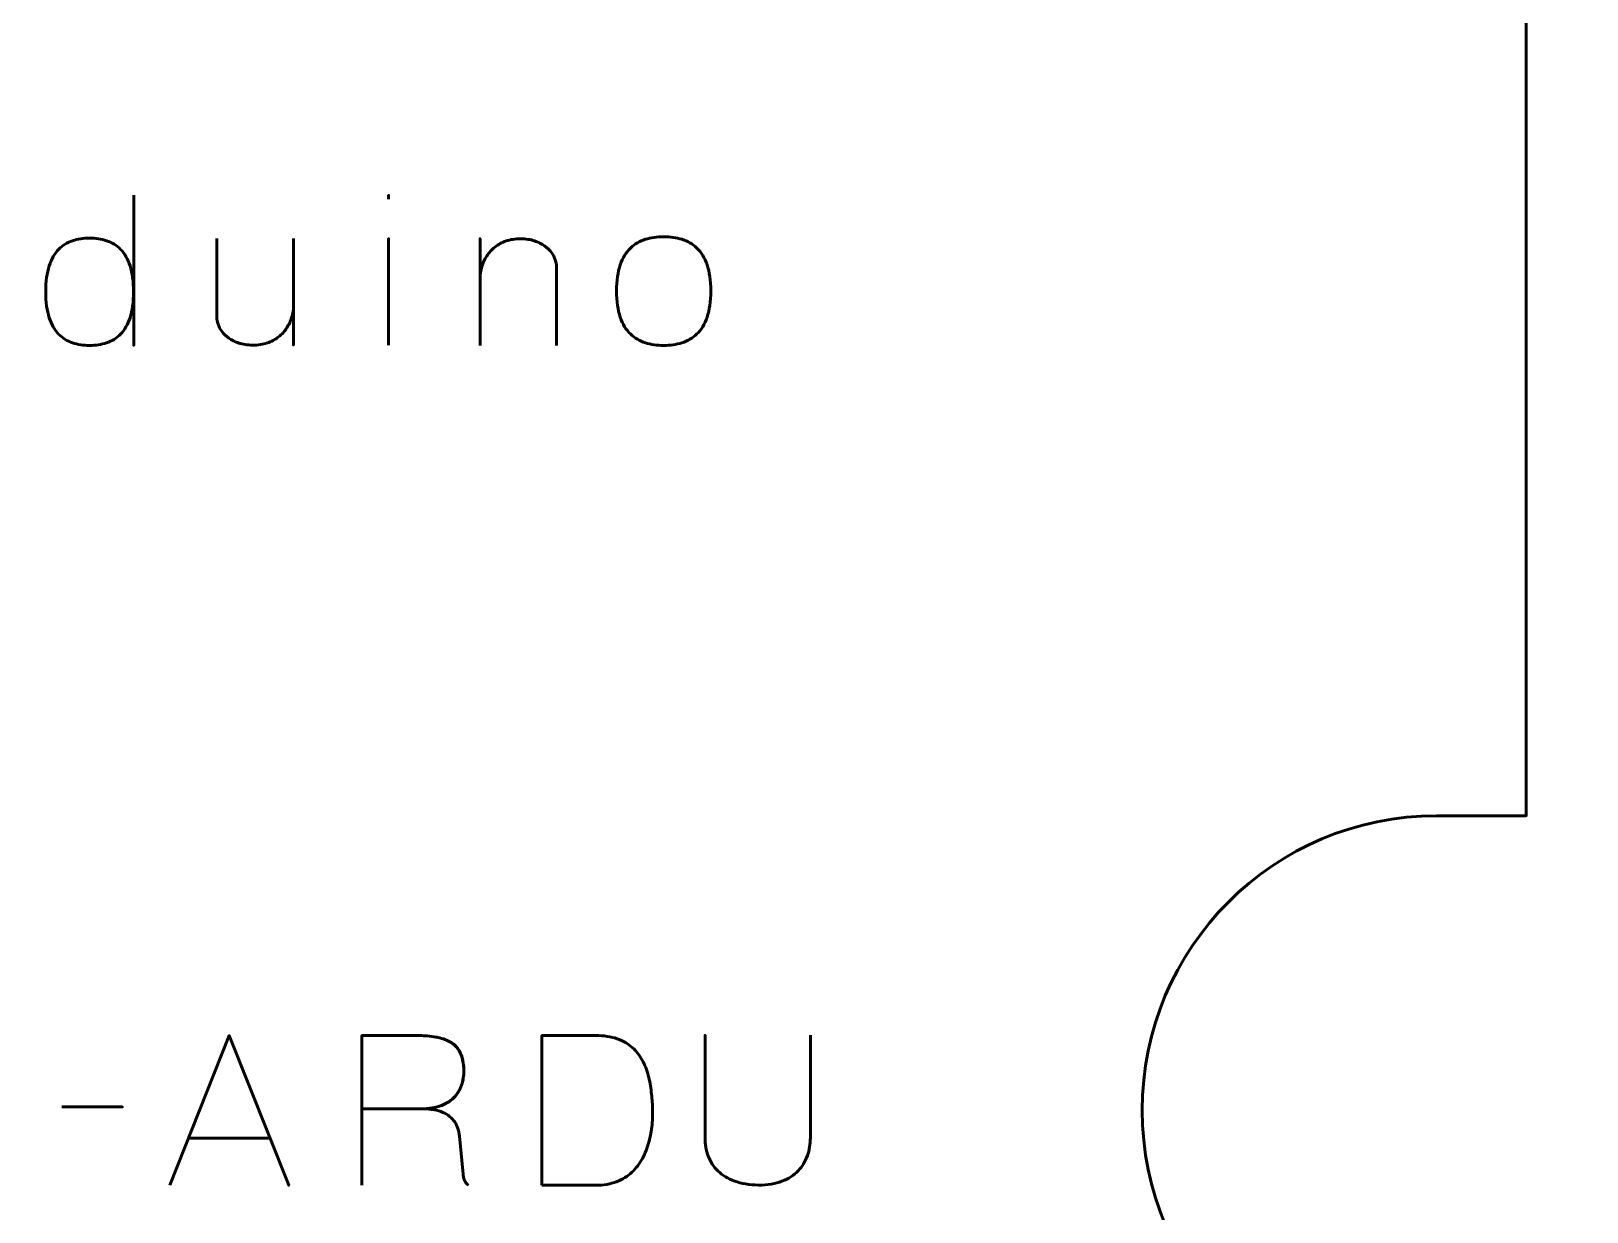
# Model space of a CAD drawing. Header units: centimetres. Extents: x -21 to 0, y -29.7 to 0.
# Drawn here: x -17.898 to -14.726, y -17.269 to -14.862 of the extents above; entities that cross this region are included whole.
import ezdxf

# ---------------------------------------------------------------- set-up
doc = ezdxf.new("R2010")
doc.units = ezdxf.units.CM
doc.header["$MEASUREMENT"] = 0
doc.layers.add('Layer 1', color=7, linetype='Continuous')

msp = doc.modelspace()

# ---------------------------------------------------------------- linework, layer by layer
at = {"layer": 'Layer 1', "color": 1, "lineweight": 53}
msp.add_open_spline([(-21.00003, -29.19995), (-21.00003, -29.19995), (-21.00003, -5.29992), (-21.00003, -5.29992), (-21.00003, -5.29992), (-21.00003, -5.21709), (-20.93286, -5.14992), (-20.85003, -5.14992), (-20.85003, -5.14992), (-20.7672, -5.14992), (-20.70003, -5.08275), (-20.70003, -4.99992), (-20.70003, -4.99992), (-20.70003, -4.91709), (-20.7672, -4.84992), (-20.85003, -4.84992), (-20.85003, -4.84992), (-20.93286, -4.84992), (-21.00003, -4.78275), (-21.00003, -4.69992), (-21.00003, -4.69992), (-21.00003, -4.61709), (-20.93286, -4.54992), (-20.85003, -4.54992), (-20.85003, -4.54992), (-20.7672, -4.54992), (-20.70003, -4.48275), (-20.70003, -4.39992), (-20.70003, -4.39992), (-20.70003, -4.31709), (-20.7672, -4.24992), (-20.85003, -4.24992), (-20.85003, -4.24992), (-20.93286, -4.24992), (-21.00003, -4.18275), (-21.00003, -4.09992), (-21.00003, -4.09992), (-21.00003, -4.01709), (-20.93286, -3.94992), (-20.85003, -3.94992), (-20.85003, -3.94992), (-20.7672, -3.94992), (-20.70003, -3.88275), (-20.70003, -3.79992), (-20.70003, -3.79992), (-20.70003, -3.71709), (-20.7672, -3.64992), (-20.85003, -3.64992), (-20.85003, -3.64992), (-20.93286, -3.64992), (-21.00003, -3.58275), (-21.00003, -3.49992), (-21.00003, -3.49992), (-21.00003, -3.41709), (-20.93286, -3.34992), (-20.85003, -3.34992), (-20.85003, -3.34992), (-20.7672, -3.34992), (-20.70003, -3.28275), (-20.70003, -3.19992), (-20.70003, -3.19992), (-20.70003, -3.11709), (-20.7672, -3.04992), (-20.85003, -3.04992), (-20.85003, -3.04992), (-20.93286, -3.04992), (-21.00003, -2.98275), (-21.00003, -2.89992), (-21.00003, -2.89992), (-21.00003, -2.81709), (-20.93286, -2.74992), (-20.85003, -2.74992), (-20.85003, -2.74992), (-20.7672, -2.74992), (-20.70003, -2.68275), (-20.70003, -2.59992), (-20.70003, -2.59992), (-20.70003, -2.51709), (-20.7672, -2.44992), (-20.85003, -2.44992), (-20.85003, -2.44992), (-20.93286, -2.44992), (-21.00003, -2.38275), (-21.00003, -2.29992), (-21.00003, -2.29992), (-21.00003, -2.21709), (-20.93286, -2.14992), (-20.85003, -2.14992), (-20.85003, -2.14992), (-20.7672, -2.14992), (-20.70003, -2.08275), (-20.70003, -1.99992), (-20.70003, -1.99992), (-20.70003, -1.91709), (-20.7672, -1.84992), (-20.85003, -1.84992), (-20.85003, -1.84992), (-20.93286, -1.84992), (-21.00003, -1.78275), (-21.00003, -1.69992), (-21.00003, -1.69992), (-21.00003, -1.61709), (-20.93286, -1.54992), (-20.85003, -1.54992), (-20.85003, -1.54992), (-20.7672, -1.54992), (-20.70003, -1.48275), (-20.70003, -1.39992), (-20.70003, -1.39992), (-20.70003, -1.31709), (-20.7672, -1.24992), (-20.85003, -1.24992), (-20.85003, -1.24992), (-20.93286, -1.24992), (-21.00003, -1.18275), (-21.00003, -1.09992), (-21.00003, -1.09992), (-21.00003, -1.09992), (-21.00003, -0.49992), (-21.00003, -0.49992), (-21.00003, -0.49992), (-21.00003, -0.22295), (-20.77694, 0.00004), (-20.49994, 0.00004), (-20.49994, 0.00004), (-20.49994, 0.00004), (-0.50008, 0.00004), (-0.50008, 0.00004), (-0.50008, 0.00004), (-0.22294, 0.00004), (0.00002, -0.22295), (0.00002, -0.49992), (0.00002, -0.49992), (0.00002, -0.49992), (0.00002, -29.19995), (0.00002, -29.19995), (0.00002, -29.19995), (0.00002, -29.47695), (-0.22294, -29.70004), (-0.50008, -29.70004), (-0.50008, -29.70004), (-0.50008, -29.70004), (-20.49994, -29.70004), (-20.49994, -29.70004), (-20.49994, -29.70004), (-20.77694, -29.70004), (-21.00003, -29.47695), (-21.00003, -29.19995)], degree=3, knots=[0, 0, 0, 0, 0.027027, 0.027027, 0.027027, 0.027027, 0.0540541, 0.0540541, 0.0540541, 0.0540541, 0.0810811, 0.0810811, 0.0810811, 0.0810811, 0.1081081, 0.1081081, 0.1081081, 0.1081081, 0.1351351, 0.1351351, 0.1351351, 0.1351351, 0.1621622, 0.1621622, 0.1621622, 0.1621622, 0.1891892, 0.1891892, 0.1891892, 0.1891892, 0.2162162, 0.2162162, 0.2162162, 0.2162162, 0.2432432, 0.2432432, 0.2432432, 0.2432432, 0.2702703, 0.2702703, 0.2702703, 0.2702703, 0.2972973, 0.2972973, 0.2972973, 0.2972973, 0.3243243, 0.3243243, 0.3243243, 0.3243243, 0.3513514, 0.3513514, 0.3513514, 0.3513514, 0.3783784, 0.3783784, 0.3783784, 0.3783784, 0.4054054, 0.4054054, 0.4054054, 0.4054054, 0.4324324, 0.4324324, 0.4324324, 0.4324324, 0.4594595, 0.4594595, 0.4594595, 0.4594595, 0.4864865, 0.4864865, 0.4864865, 0.4864865, 0.5135135, 0.5135135, 0.5135135, 0.5135135, 0.5405405, 0.5405405, 0.5405405, 0.5405405, 0.5675676, 0.5675676, 0.5675676, 0.5675676, 0.5945946, 0.5945946, 0.5945946, 0.5945946, 0.6216216, 0.6216216, 0.6216216, 0.6216216, 0.6486486, 0.6486486, 0.6486486, 0.6486486, 0.6756757, 0.6756757, 0.6756757, 0.6756757, 0.7027027, 0.7027027, 0.7027027, 0.7027027, 0.7297297, 0.7297297, 0.7297297, 0.7297297, 0.7567568, 0.7567568, 0.7567568, 0.7567568, 0.7837838, 0.7837838, 0.7837838, 0.7837838, 0.8108108, 0.8108108, 0.8108108, 0.8108108, 0.8378378, 0.8378378, 0.8378378, 0.8378378, 0.8648649, 0.8648649, 0.8648649, 0.8648649, 0.8918919, 0.8918919, 0.8918919, 0.8918919, 0.9189189, 0.9189189, 0.9189189, 0.9189189, 0.9459459, 0.9459459, 0.9459459, 0.9459459, 0.972973, 0.972973, 0.972973, 0.972973, 1, 1, 1, 1], dxfattribs=at)
at = {"layer": 'Layer 1', "color": 3, "lineweight": 53}
msp.add_open_spline([(-20.15003, -18.99995), (-20.15003, -18.99995), (-20.15003, -17.55), (-20.15003, -17.55), (-20.15003, -17.55), (-20.15003, -17.55), (-19.91251, -17.55), (-19.91251, -17.55), (-19.91251, -17.55), (-19.58119, -17.55), (-19.31251, -17.28131), (-19.31251, -16.95), (-19.31251, -16.95), (-19.31251, -16.61869), (-19.58119, -16.35), (-19.91251, -16.35), (-19.91251, -16.35), (-19.91251, -16.35), (-20.15003, -16.35), (-20.15003, -16.35), (-20.15003, -16.35), (-20.15003, -16.35), (-20.15003, -10.70005), (-20.15003, -10.70005), (-20.15003, -10.70005), (-20.15003, -10.42305), (-19.92694, -10.19995), (-19.64994, -10.19995), (-19.64994, -10.19995), (-19.64994, -10.19995), (-15.35008, -10.19995), (-15.35008, -10.19995), (-15.35008, -10.19995), (-15.07294, -10.19995), (-14.84998, -10.42305), (-14.84998, -10.70005), (-14.84998, -10.70005), (-14.84998, -10.70005), (-14.84998, -10.84998), (-14.84998, -10.84998), (-14.84998, -10.84998), (-14.84998, -10.84998), (-15.19998, -10.84998), (-15.19998, -10.84998), (-15.19998, -10.84998), (-15.19998, -10.84998), (-15.19998, -10.70005), (-15.19998, -10.70005), (-15.19998, -10.70005), (-15.19998, -10.70005), (-15.2401, -10.70005), (-15.2401, -10.70005), (-15.2401, -10.70005), (-15.26644, -10.65448), (-15.30442, -10.61649), (-15.34999, -10.59013), (-15.34999, -10.59013), (-15.34999, -10.59013), (-15.34999, -10.55005), (-15.34999, -10.55005), (-15.34999, -10.55005), (-15.34999, -10.55005), (-15.49369, -10.55005), (-15.49369, -10.55005), (-15.49369, -10.55005), (-15.49369, -10.55005), (-15.5, -10.54998), (-15.5, -10.54998), (-15.5, -10.54998), (-15.5, -10.54998), (-15.50631, -10.55005), (-15.50631, -10.55005), (-15.50631, -10.55005), (-15.50631, -10.55005), (-15.64999, -10.55005), (-15.64999, -10.55005), (-15.64999, -10.55005), (-15.64999, -10.55005), (-15.64999, -10.59014), (-15.64999, -10.59014), (-15.64999, -10.59014), (-15.64999, -10.59014), (-15.65451, -10.59282), (-15.65451, -10.59282), (-15.65451, -10.59282), (-15.65451, -10.59282), (-15.65605, -10.59374), (-15.65605, -10.59374), (-15.65605, -10.59374), (-15.65605, -10.59374), (-15.66152, -10.59716), (-15.66152, -10.59716), (-15.66152, -10.59716), (-15.66152, -10.59716), (-15.66167, -10.59726), (-15.66167, -10.59726), (-15.66167, -10.59726), (-15.66167, -10.59726), (-15.6626, -10.59786), (-15.6626, -10.59786), (-15.6626, -10.59786), (-15.6626, -10.59786), (-15.66737, -10.60101), (-15.66737, -10.60101), (-15.66737, -10.60101), (-15.66737, -10.60101), (-15.66771, -10.60123), (-15.66771, -10.60123), (-15.66771, -10.60123), (-15.66771, -10.60123), (-15.66875, -10.60194), (-15.66875, -10.60194), (-15.66875, -10.60194), (-15.66875, -10.60194), (-15.67279, -10.60474), (-15.67279, -10.60474), (-15.67279, -10.60474), (-15.67279, -10.60474), (-15.67364, -10.60534), (-15.67364, -10.60534), (-15.67364, -10.60534), (-15.67364, -10.60534), (-15.67479, -10.60617), (-15.67479, -10.60617), (-15.67479, -10.60617), (-15.67479, -10.60617), (-15.67876, -10.60907), (-15.67876, -10.60907), (-15.67876, -10.60907), (-15.67876, -10.60907), (-15.67947, -10.6096), (-15.67947, -10.6096), (-15.67947, -10.6096), (-15.67947, -10.6096), (-15.67963, -10.60972), (-15.67963, -10.60972), (-15.67963, -10.60972), (-15.67963, -10.60972), (-15.68514, -10.61394), (-15.68514, -10.61394), (-15.68514, -10.61394), (-15.68514, -10.61394), (-15.68528, -10.61405), (-15.68528, -10.61405), (-15.68528, -10.61405), (-15.68528, -10.61405), (-15.69036, -10.61814), (-15.69036, -10.61814), (-15.69036, -10.61814), (-15.69036, -10.61814), (-15.6908, -10.6185), (-15.6908, -10.6185), (-15.6908, -10.6185), (-15.6908, -10.6185), (-15.69097, -10.61864), (-15.69097, -10.61864), (-15.69097, -10.61864), (-15.69097, -10.61864), (-15.69599, -10.62288), (-15.69599, -10.62288), (-15.69599, -10.62288), (-15.69599, -10.62288), (-15.69631, -10.62315), (-15.69631, -10.62315), (-15.69631, -10.62315), (-15.69631, -10.62315), (-15.69678, -10.62356), (-15.69678, -10.62356), (-15.69678, -10.62356), (-15.69678, -10.62356), (-15.7015, -10.62775), (-15.7015, -10.62775), (-15.7015, -10.62775), (-15.7015, -10.62775), (-15.70169, -10.62793), (-15.70169, -10.62793), (-15.70169, -10.62793), (-15.70344, -10.62951), (-15.70517, -10.63113), (-15.70688, -10.63276), (-15.70688, -10.63276), (-15.70688, -10.63276), (-15.70696, -10.63284), (-15.70696, -10.63284), (-15.70696, -10.63284), (-15.70696, -10.63284), (-15.71211, -10.63787), (-15.71211, -10.63787), (-15.71211, -10.63787), (-15.71211, -10.63787), (-15.71214, -10.63789), (-15.71214, -10.63789), (-15.71214, -10.63789), (-15.71383, -10.63958), (-15.71549, -10.64129), (-15.71714, -10.64302), (-15.71714, -10.64302), (-15.71714, -10.64302), (-15.71728, -10.64316), (-15.71728, -10.64316), (-15.71728, -10.64316), (-15.72053, -10.64657), (-15.72371, -10.65006), (-15.7268, -10.65363), (-15.7268, -10.65363), (-15.7268, -10.65363), (-15.72683, -10.65367), (-15.72683, -10.65367), (-15.72683, -10.65367), (-15.72683, -10.65367), (-15.72716, -10.65405), (-15.72716, -10.65405), (-15.72716, -10.65405), (-15.73945, -10.66828), (-15.75042, -10.68368), (-15.75989, -10.70005), (-15.75989, -10.70005), (-15.75989, -10.70005), (-15.79999, -10.70005), (-15.79999, -10.70005), (-15.79999, -10.70005), (-15.79999, -10.70005), (-15.79999, -10.84843), (-15.79999, -10.84843), (-15.79999, -10.84843), (-15.79999, -10.84843), (-15.80001, -10.84998), (-15.80001, -10.84998), (-15.80001, -10.84998), (-15.80001, -10.84998), (-15.8, -10.85075), (-15.8, -10.85075), (-15.8, -10.85075), (-15.8, -10.85075), (-15.8, -11.28878), (-15.8, -11.28878), (-15.8, -11.28878), (-16.02646, -11.37459), (-16.18751, -11.59351), (-16.18751, -11.85), (-16.18751, -11.85), (-16.18751, -12.18131), (-15.91883, -12.45), (-15.58751, -12.45), (-15.58751, -12.45), (-15.58751, -12.45), (-14.84998, -12.45), (-14.84998, -12.45), (-14.84998, -12.45), (-14.84998, -12.45), (-14.84998, -16.4615), (-14.84998, -16.4615), (-14.84998, -16.4615), (-14.84998, -16.4615), (-15.03301, -16.4615), (-15.03301, -16.4615), (-15.03301, -16.4615), (-15.36433, -16.4615), (-15.63301, -16.73019), (-15.63301, -17.0615), (-15.63301, -17.0615), (-15.63301, -17.39281), (-15.36433, -17.6615), (-15.03301, -17.6615), (-15.03301, -17.6615), (-15.03301, -17.6615), (-14.84998, -17.6615), (-14.84998, -17.6615), (-14.84998, -17.6615), (-14.84998, -17.6615), (-14.84998, -18.99995), (-14.84998, -18.99995), (-14.84998, -18.99995), (-14.84998, -19.27695), (-15.07294, -19.50005), (-15.35008, -19.50005), (-15.35008, -19.50005), (-15.35008, -19.50005), (-19.64994, -19.50005), (-19.64994, -19.50005), (-19.64994, -19.50005), (-19.92694, -19.50005), (-20.15003, -19.27695), (-20.15003, -18.99995)], degree=3, knots=[0, 0, 0, 0, 0.0140845, 0.0140845, 0.0140845, 0.0140845, 0.028169, 0.028169, 0.028169, 0.028169, 0.0422535, 0.0422535, 0.0422535, 0.0422535, 0.056338, 0.056338, 0.056338, 0.056338, 0.0704225, 0.0704225, 0.0704225, 0.0704225, 0.084507, 0.084507, 0.084507, 0.084507, 0.0985915, 0.0985915, 0.0985915, 0.0985915, 0.1126761, 0.1126761, 0.1126761, 0.1126761, 0.1267606, 0.1267606, 0.1267606, 0.1267606, 0.1408451, 0.1408451, 0.1408451, 0.1408451, 0.1549296, 0.1549296, 0.1549296, 0.1549296, 0.1690141, 0.1690141, 0.1690141, 0.1690141, 0.1830986, 0.1830986, 0.1830986, 0.1830986, 0.1971831, 0.1971831, 0.1971831, 0.1971831, 0.2112676, 0.2112676, 0.2112676, 0.2112676, 0.2253521, 0.2253521, 0.2253521, 0.2253521, 0.2394366, 0.2394366, 0.2394366, 0.2394366, 0.2535211, 0.2535211, 0.2535211, 0.2535211, 0.2676056, 0.2676056, 0.2676056, 0.2676056, 0.2816901, 0.2816901, 0.2816901, 0.2816901, 0.2957746, 0.2957746, 0.2957746, 0.2957746, 0.3098592, 0.3098592, 0.3098592, 0.3098592, 0.3239437, 0.3239437, 0.3239437, 0.3239437, 0.3380282, 0.3380282, 0.3380282, 0.3380282, 0.3521127, 0.3521127, 0.3521127, 0.3521127, 0.3661972, 0.3661972, 0.3661972, 0.3661972, 0.3802817, 0.3802817, 0.3802817, 0.3802817, 0.3943662, 0.3943662, 0.3943662, 0.3943662, 0.4084507, 0.4084507, 0.4084507, 0.4084507, 0.4225352, 0.4225352, 0.4225352, 0.4225352, 0.4366197, 0.4366197, 0.4366197, 0.4366197, 0.4507042, 0.4507042, 0.4507042, 0.4507042, 0.4647887, 0.4647887, 0.4647887, 0.4647887, 0.4788732, 0.4788732, 0.4788732, 0.4788732, 0.4929577, 0.4929577, 0.4929577, 0.4929577, 0.5070423, 0.5070423, 0.5070423, 0.5070423, 0.5211268, 0.5211268, 0.5211268, 0.5211268, 0.5352113, 0.5352113, 0.5352113, 0.5352113, 0.5492958, 0.5492958, 0.5492958, 0.5492958, 0.5633803, 0.5633803, 0.5633803, 0.5633803, 0.5774648, 0.5774648, 0.5774648, 0.5774648, 0.5915493, 0.5915493, 0.5915493, 0.5915493, 0.6056338, 0.6056338, 0.6056338, 0.6056338, 0.6197183, 0.6197183, 0.6197183, 0.6197183, 0.6338028, 0.6338028, 0.6338028, 0.6338028, 0.6478873, 0.6478873, 0.6478873, 0.6478873, 0.6619718, 0.6619718, 0.6619718, 0.6619718, 0.6760563, 0.6760563, 0.6760563, 0.6760563, 0.6901408, 0.6901408, 0.6901408, 0.6901408, 0.7042254, 0.7042254, 0.7042254, 0.7042254, 0.7183099, 0.7183099, 0.7183099, 0.7183099, 0.7323944, 0.7323944, 0.7323944, 0.7323944, 0.7464789, 0.7464789, 0.7464789, 0.7464789, 0.7605634, 0.7605634, 0.7605634, 0.7605634, 0.7746479, 0.7746479, 0.7746479, 0.7746479, 0.7887324, 0.7887324, 0.7887324, 0.7887324, 0.8028169, 0.8028169, 0.8028169, 0.8028169, 0.8169014, 0.8169014, 0.8169014, 0.8169014, 0.8309859, 0.8309859, 0.8309859, 0.8309859, 0.8450704, 0.8450704, 0.8450704, 0.8450704, 0.8591549, 0.8591549, 0.8591549, 0.8591549, 0.8732394, 0.8732394, 0.8732394, 0.8732394, 0.8873239, 0.8873239, 0.8873239, 0.8873239, 0.9014085, 0.9014085, 0.9014085, 0.9014085, 0.915493, 0.915493, 0.915493, 0.915493, 0.9295775, 0.9295775, 0.9295775, 0.9295775, 0.943662, 0.943662, 0.943662, 0.943662, 0.9577465, 0.9577465, 0.9577465, 0.9577465, 0.971831, 0.971831, 0.971831, 0.971831, 0.9859155, 0.9859155, 0.9859155, 0.9859155, 1, 1, 1, 1], dxfattribs=at)
at = {"layer": 'Layer 1', "color": 5, "lineweight": 53}
for points, knots in [([(-17.68903, -15.19679), (-17.68903, -15.19679), (-17.68903, -15.50286), (-17.68903, -15.50286), (-17.68903, -15.50286), (-17.68903, -15.50286), (-17.68903, -15.19679), (-17.68903, -15.19679)], [0, 0, 0, 0, 0.5, 0.5, 0.5, 0.5, 1, 1, 1, 1]), ([(-17.16961, -15.20484), (-17.16961, -15.20484), (-17.16961, -15.19722), (-17.16961, -15.19722), (-17.16961, -15.19722), (-17.16961, -15.19722), (-17.16961, -15.20484), (-17.16961, -15.20484)], [0, 0, 0, 0, 0.5, 0.5, 0.5, 0.5, 1, 1, 1, 1]), ([(-17.7792, -15.28442), (-17.76685, -15.28435), (-17.75528, -15.28604), (-17.74448, -15.28957), (-17.74448, -15.28957), (-17.73369, -15.2931), (-17.72416, -15.29903), (-17.71591, -15.30728), (-17.71591, -15.30728), (-17.70765, -15.31554), (-17.70123, -15.32675), (-17.69658, -15.34087), (-17.69658, -15.34087), (-17.69192, -15.35498), (-17.68952, -15.37254), (-17.68945, -15.39364), (-17.68945, -15.39364), (-17.68952, -15.41474), (-17.69192, -15.4323), (-17.69658, -15.44642), (-17.69658, -15.44642), (-17.70123, -15.46053), (-17.70765, -15.47175), (-17.71591, -15.48), (-17.71591, -15.48), (-17.72416, -15.48826), (-17.73369, -15.49418), (-17.74448, -15.49771), (-17.74448, -15.49771), (-17.75528, -15.50124), (-17.76685, -15.50293), (-17.7792, -15.50286), (-17.7792, -15.50286), (-17.79154, -15.50293), (-17.80312, -15.50124), (-17.81384, -15.49771), (-17.81384, -15.49771), (-17.82464, -15.49418), (-17.83409, -15.48826), (-17.84227, -15.48), (-17.84227, -15.48), (-17.85046, -15.47175), (-17.85688, -15.46053), (-17.86146, -15.44642), (-17.86146, -15.44642), (-17.86612, -15.4323), (-17.86845, -15.41474), (-17.86852, -15.39364), (-17.86852, -15.39364), (-17.86845, -15.37254), (-17.86612, -15.35498), (-17.86146, -15.34087), (-17.86146, -15.34087), (-17.85688, -15.32675), (-17.85046, -15.31554), (-17.84227, -15.30728), (-17.84227, -15.30728), (-17.83409, -15.29903), (-17.82464, -15.2931), (-17.81384, -15.28957), (-17.81384, -15.28957), (-17.80312, -15.28604), (-17.79154, -15.28435), (-17.7792, -15.28442)], [0, 0, 0, 0, 0.0625, 0.0625, 0.0625, 0.0625, 0.125, 0.125, 0.125, 0.125, 0.1875, 0.1875, 0.1875, 0.1875, 0.25, 0.25, 0.25, 0.25, 0.3125, 0.3125, 0.3125, 0.3125, 0.375, 0.375, 0.375, 0.375, 0.4375, 0.4375, 0.4375, 0.4375, 0.5, 0.5, 0.5, 0.5, 0.5625, 0.5625, 0.5625, 0.5625, 0.625, 0.625, 0.625, 0.625, 0.6875, 0.6875, 0.6875, 0.6875, 0.75, 0.75, 0.75, 0.75, 0.8125, 0.8125, 0.8125, 0.8125, 0.875, 0.875, 0.875, 0.875, 0.9375, 0.9375, 0.9375, 0.9375, 1, 1, 1, 1]), ([(-17.7792, -15.28442), (-17.76685, -15.28435), (-17.75528, -15.28604), (-17.74448, -15.28957), (-17.74448, -15.28957), (-17.73369, -15.2931), (-17.72416, -15.29903), (-17.71591, -15.30728), (-17.71591, -15.30728), (-17.70765, -15.31554), (-17.70123, -15.32675), (-17.69658, -15.34087), (-17.69658, -15.34087), (-17.69192, -15.35498), (-17.68952, -15.37254), (-17.68945, -15.39364), (-17.68945, -15.39364), (-17.68952, -15.41474), (-17.69192, -15.4323), (-17.69658, -15.44642), (-17.69658, -15.44642), (-17.70123, -15.46053), (-17.70765, -15.47175), (-17.71591, -15.48), (-17.71591, -15.48), (-17.72416, -15.48826), (-17.73369, -15.49418), (-17.74448, -15.49771), (-17.74448, -15.49771), (-17.75528, -15.50124), (-17.76685, -15.50293), (-17.7792, -15.50286), (-17.7792, -15.50286), (-17.79154, -15.50293), (-17.80312, -15.50124), (-17.81384, -15.49771), (-17.81384, -15.49771), (-17.82464, -15.49418), (-17.83409, -15.48826), (-17.84227, -15.48), (-17.84227, -15.48), (-17.85046, -15.47175), (-17.85688, -15.46053), (-17.86146, -15.44642), (-17.86146, -15.44642), (-17.86612, -15.4323), (-17.86845, -15.41474), (-17.86852, -15.39364), (-17.86852, -15.39364), (-17.86845, -15.37254), (-17.86612, -15.35498), (-17.86146, -15.34087), (-17.86146, -15.34087), (-17.85688, -15.32675), (-17.85046, -15.31554), (-17.84227, -15.30728), (-17.84227, -15.30728), (-17.83409, -15.29903), (-17.82464, -15.2931), (-17.81384, -15.28957), (-17.81384, -15.28957), (-17.80312, -15.28604), (-17.79154, -15.28435), (-17.7792, -15.28442)], [0, 0, 0, 0, 0.0625, 0.0625, 0.0625, 0.0625, 0.125, 0.125, 0.125, 0.125, 0.1875, 0.1875, 0.1875, 0.1875, 0.25, 0.25, 0.25, 0.25, 0.3125, 0.3125, 0.3125, 0.3125, 0.375, 0.375, 0.375, 0.375, 0.4375, 0.4375, 0.4375, 0.4375, 0.5, 0.5, 0.5, 0.5, 0.5625, 0.5625, 0.5625, 0.5625, 0.625, 0.625, 0.625, 0.625, 0.6875, 0.6875, 0.6875, 0.6875, 0.75, 0.75, 0.75, 0.75, 0.8125, 0.8125, 0.8125, 0.8125, 0.875, 0.875, 0.875, 0.875, 0.9375, 0.9375, 0.9375, 0.9375, 1, 1, 1, 1]), ([(-17.5197, -15.28485), (-17.5197, -15.28492), (-17.5197, -15.28696), (-17.5197, -15.29098), (-17.5197, -15.29098), (-17.5197, -15.295), (-17.5197, -15.30044), (-17.5197, -15.30728), (-17.5197, -15.30728), (-17.5197, -15.3142), (-17.5197, -15.32203), (-17.5197, -15.33078), (-17.5197, -15.33078), (-17.5197, -15.33945), (-17.5197, -15.34863), (-17.5197, -15.35815), (-17.5197, -15.35815), (-17.5197, -15.36775), (-17.5197, -15.3772), (-17.5197, -15.38651), (-17.5197, -15.38651), (-17.5197, -15.3959), (-17.5197, -15.40465), (-17.5197, -15.41269), (-17.5197, -15.41269), (-17.5197, -15.4208), (-17.5197, -15.42779), (-17.5197, -15.43365), (-17.5197, -15.43365), (-17.5197, -15.43943), (-17.5197, -15.44359), (-17.5197, -15.44613), (-17.5197, -15.44613), (-17.5197, -15.45008), (-17.51892, -15.45453), (-17.51723, -15.4594), (-17.51723, -15.4594), (-17.51561, -15.46434), (-17.513, -15.46928), (-17.5094, -15.47421), (-17.5094, -15.47421), (-17.5058, -15.47922), (-17.50122, -15.48381), (-17.4955, -15.48804), (-17.4955, -15.48804), (-17.48971, -15.49228), (-17.4828, -15.49566), (-17.47476, -15.49827), (-17.47476, -15.49827), (-17.46664, -15.50088), (-17.45719, -15.5023), (-17.44646, -15.50244), (-17.44646, -15.50244), (-17.4356, -15.50244), (-17.42579, -15.50096), (-17.41704, -15.49799), (-17.41704, -15.49799), (-17.40822, -15.49496), (-17.40053, -15.4908), (-17.39383, -15.4855), (-17.39383, -15.4855), (-17.3872, -15.48021), (-17.38162, -15.47414), (-17.37711, -15.46723), (-17.37711, -15.46723), (-17.37259, -15.46039), (-17.36921, -15.45312), (-17.36695, -15.44536), (-17.36695, -15.44536), (-17.36462, -15.43767), (-17.36349, -15.42984), (-17.36349, -15.422), (-17.36349, -15.422), (-17.36349, -15.42984), (-17.36462, -15.43767), (-17.36695, -15.44536), (-17.36695, -15.44536), (-17.36921, -15.45312), (-17.37259, -15.46039), (-17.37711, -15.46723), (-17.37711, -15.46723), (-17.38162, -15.47414), (-17.3872, -15.48021), (-17.39383, -15.4855), (-17.39383, -15.4855), (-17.40053, -15.4908), (-17.40822, -15.49496), (-17.41704, -15.49799), (-17.41704, -15.49799), (-17.42579, -15.50096), (-17.4356, -15.50244), (-17.44646, -15.50244), (-17.44646, -15.50244), (-17.45719, -15.5023), (-17.46664, -15.50088), (-17.47476, -15.49827), (-17.47476, -15.49827), (-17.4828, -15.49566), (-17.48971, -15.49228), (-17.4955, -15.48804), (-17.4955, -15.48804), (-17.50122, -15.48381), (-17.5058, -15.47922), (-17.5094, -15.47421), (-17.5094, -15.47421), (-17.513, -15.46928), (-17.51561, -15.46434), (-17.51723, -15.4594), (-17.51723, -15.4594), (-17.51892, -15.45453), (-17.5197, -15.45008), (-17.5197, -15.44613), (-17.5197, -15.44613), (-17.5197, -15.44359), (-17.5197, -15.43943), (-17.5197, -15.43365), (-17.5197, -15.43365), (-17.5197, -15.42779), (-17.5197, -15.4208), (-17.5197, -15.41269), (-17.5197, -15.41269), (-17.5197, -15.40465), (-17.5197, -15.3959), (-17.5197, -15.38651), (-17.5197, -15.38651), (-17.5197, -15.3772), (-17.5197, -15.36775), (-17.5197, -15.35815), (-17.5197, -15.35815), (-17.5197, -15.34863), (-17.5197, -15.33945), (-17.5197, -15.33078), (-17.5197, -15.33078), (-17.5197, -15.32203), (-17.5197, -15.3142), (-17.5197, -15.30728), (-17.5197, -15.30728), (-17.5197, -15.30044), (-17.5197, -15.295), (-17.5197, -15.29098), (-17.5197, -15.29098), (-17.5197, -15.28696), (-17.5197, -15.28492), (-17.5197, -15.28485)], [0, 0, 0, 0, 0.0277778, 0.0277778, 0.0277778, 0.0277778, 0.0555556, 0.0555556, 0.0555556, 0.0555556, 0.0833333, 0.0833333, 0.0833333, 0.0833333, 0.1111111, 0.1111111, 0.1111111, 0.1111111, 0.1388889, 0.1388889, 0.1388889, 0.1388889, 0.1666667, 0.1666667, 0.1666667, 0.1666667, 0.1944444, 0.1944444, 0.1944444, 0.1944444, 0.2222222, 0.2222222, 0.2222222, 0.2222222, 0.25, 0.25, 0.25, 0.25, 0.2777778, 0.2777778, 0.2777778, 0.2777778, 0.3055556, 0.3055556, 0.3055556, 0.3055556, 0.3333333, 0.3333333, 0.3333333, 0.3333333, 0.3611111, 0.3611111, 0.3611111, 0.3611111, 0.3888889, 0.3888889, 0.3888889, 0.3888889, 0.4166667, 0.4166667, 0.4166667, 0.4166667, 0.4444444, 0.4444444, 0.4444444, 0.4444444, 0.4722222, 0.4722222, 0.4722222, 0.4722222, 0.5, 0.5, 0.5, 0.5, 0.5277778, 0.5277778, 0.5277778, 0.5277778, 0.5555556, 0.5555556, 0.5555556, 0.5555556, 0.5833333, 0.5833333, 0.5833333, 0.5833333, 0.6111111, 0.6111111, 0.6111111, 0.6111111, 0.6388889, 0.6388889, 0.6388889, 0.6388889, 0.6666667, 0.6666667, 0.6666667, 0.6666667, 0.6944444, 0.6944444, 0.6944444, 0.6944444, 0.7222222, 0.7222222, 0.7222222, 0.7222222, 0.75, 0.75, 0.75, 0.75, 0.7777778, 0.7777778, 0.7777778, 0.7777778, 0.8055556, 0.8055556, 0.8055556, 0.8055556, 0.8333333, 0.8333333, 0.8333333, 0.8333333, 0.8611111, 0.8611111, 0.8611111, 0.8611111, 0.8888889, 0.8888889, 0.8888889, 0.8888889, 0.9166667, 0.9166667, 0.9166667, 0.9166667, 0.9444444, 0.9444444, 0.9444444, 0.9444444, 0.9722222, 0.9722222, 0.9722222, 0.9722222, 1, 1, 1, 1]), ([(-17.36349, -15.28485), (-17.36349, -15.28485), (-17.36349, -15.50244), (-17.36349, -15.50244), (-17.36349, -15.50244), (-17.36349, -15.50244), (-17.36349, -15.28485), (-17.36349, -15.28485)], [0, 0, 0, 0, 0.5, 0.5, 0.5, 0.5, 1, 1, 1, 1]), ([(-17.16961, -15.50244), (-17.16961, -15.50244), (-17.16961, -15.28527), (-17.16961, -15.28527), (-17.16961, -15.28527), (-17.16961, -15.28534), (-17.16961, -15.28788), (-17.16961, -15.29275), (-17.16961, -15.29275), (-17.16961, -15.29762), (-17.16961, -15.30432), (-17.16961, -15.31278), (-17.16961, -15.31278), (-17.16961, -15.32125), (-17.16961, -15.33092), (-17.16961, -15.34178), (-17.16961, -15.34178), (-17.16961, -15.35265), (-17.16961, -15.36408), (-17.16961, -15.37614), (-17.16961, -15.37614), (-17.16961, -15.38814), (-17.16961, -15.4002), (-17.16961, -15.4122), (-17.16961, -15.4122), (-17.16961, -15.42426), (-17.16961, -15.43569), (-17.16961, -15.44649), (-17.16961, -15.44649), (-17.16961, -15.45735), (-17.16961, -15.46695), (-17.16961, -15.47534), (-17.16961, -15.47534), (-17.16961, -15.48381), (-17.16961, -15.49037), (-17.16961, -15.49524), (-17.16961, -15.49524), (-17.16961, -15.50004), (-17.16961, -15.50244), (-17.16961, -15.50244)], [0, 0, 0, 0, 0.1, 0.1, 0.1, 0.1, 0.2, 0.2, 0.2, 0.2, 0.3, 0.3, 0.3, 0.3, 0.4, 0.4, 0.4, 0.4, 0.5, 0.5, 0.5, 0.5, 0.6, 0.6, 0.6, 0.6, 0.7, 0.7, 0.7, 0.7, 0.8, 0.8, 0.8, 0.8, 0.9, 0.9, 0.9, 0.9, 1, 1, 1, 1]), ([(-16.82714, -15.50286), (-16.82714, -15.50279), (-16.82714, -15.50074), (-16.82714, -15.49672), (-16.82714, -15.49672), (-16.82714, -15.49277), (-16.82714, -15.48734), (-16.82714, -15.48049), (-16.82714, -15.48049), (-16.82714, -15.47358), (-16.82714, -15.46582), (-16.82714, -15.45707), (-16.82714, -15.45707), (-16.82714, -15.44839), (-16.82714, -15.43929), (-16.82714, -15.42969), (-16.82714, -15.42969), (-16.82714, -15.42017), (-16.82714, -15.41079), (-16.82714, -15.40147), (-16.82714, -15.40147), (-16.82714, -15.39216), (-16.82714, -15.38341), (-16.82714, -15.37537), (-16.82714, -15.37537), (-16.82714, -15.36725), (-16.82714, -15.36034), (-16.82714, -15.35448), (-16.82714, -15.35448), (-16.82714, -15.3487), (-16.82714, -15.34453), (-16.82714, -15.34199), (-16.82714, -15.34199), (-16.82714, -15.33804), (-16.82791, -15.3336), (-16.8296, -15.32873), (-16.8296, -15.32873), (-16.83123, -15.32379), (-16.83384, -15.31885), (-16.83744, -15.31391), (-16.83744, -15.31391), (-16.84103, -15.3089), (-16.84562, -15.30432), (-16.85134, -15.30008), (-16.85134, -15.30008), (-16.85712, -15.29585), (-16.86404, -15.29246), (-16.87208, -15.28985), (-16.87208, -15.28985), (-16.88019, -15.28724), (-16.88965, -15.28583), (-16.90037, -15.28569), (-16.90037, -15.28569), (-16.91124, -15.28569), (-16.92104, -15.28717), (-16.92979, -15.29014), (-16.92979, -15.29014), (-16.93854, -15.29317), (-16.94623, -15.29733), (-16.95286, -15.30262), (-16.95286, -15.30262), (-16.9595, -15.30792), (-16.965, -15.31398), (-16.96944, -15.3209), (-16.96944, -15.3209), (-16.97396, -15.32774), (-16.97728, -15.33501), (-16.97953, -15.34277), (-16.97953, -15.34277), (-16.98179, -15.35046), (-16.98292, -15.35829), (-16.98292, -15.36612), (-16.98292, -15.36612), (-16.98292, -15.35829), (-16.98179, -15.35046), (-16.97953, -15.34277), (-16.97953, -15.34277), (-16.97728, -15.33501), (-16.97396, -15.32774), (-16.96944, -15.3209), (-16.96944, -15.3209), (-16.965, -15.31398), (-16.9595, -15.30792), (-16.95286, -15.30262), (-16.95286, -15.30262), (-16.94623, -15.29733), (-16.93854, -15.29317), (-16.92979, -15.29014), (-16.92979, -15.29014), (-16.92104, -15.28717), (-16.91124, -15.28569), (-16.90037, -15.28569), (-16.90037, -15.28569), (-16.88965, -15.28583), (-16.88019, -15.28724), (-16.87208, -15.28985), (-16.87208, -15.28985), (-16.86404, -15.29246), (-16.85712, -15.29585), (-16.85134, -15.30008), (-16.85134, -15.30008), (-16.84562, -15.30432), (-16.84103, -15.3089), (-16.83744, -15.31391), (-16.83744, -15.31391), (-16.83384, -15.31885), (-16.83123, -15.32379), (-16.8296, -15.32873), (-16.8296, -15.32873), (-16.82791, -15.3336), (-16.82714, -15.33804), (-16.82714, -15.34199), (-16.82714, -15.34199), (-16.82714, -15.34453), (-16.82714, -15.3487), (-16.82714, -15.35448), (-16.82714, -15.35448), (-16.82714, -15.36034), (-16.82714, -15.36725), (-16.82714, -15.37537), (-16.82714, -15.37537), (-16.82714, -15.38341), (-16.82714, -15.39216), (-16.82714, -15.40147), (-16.82714, -15.40147), (-16.82714, -15.41079), (-16.82714, -15.42017), (-16.82714, -15.42969), (-16.82714, -15.42969), (-16.82714, -15.43929), (-16.82714, -15.44839), (-16.82714, -15.45707), (-16.82714, -15.45707), (-16.82714, -15.46582), (-16.82714, -15.47358), (-16.82714, -15.48049), (-16.82714, -15.48049), (-16.82714, -15.48734), (-16.82714, -15.49277), (-16.82714, -15.49672), (-16.82714, -15.49672), (-16.82714, -15.50074), (-16.82714, -15.50279), (-16.82714, -15.50286)], [0, 0, 0, 0, 0.0277778, 0.0277778, 0.0277778, 0.0277778, 0.0555556, 0.0555556, 0.0555556, 0.0555556, 0.0833333, 0.0833333, 0.0833333, 0.0833333, 0.1111111, 0.1111111, 0.1111111, 0.1111111, 0.1388889, 0.1388889, 0.1388889, 0.1388889, 0.1666667, 0.1666667, 0.1666667, 0.1666667, 0.1944444, 0.1944444, 0.1944444, 0.1944444, 0.2222222, 0.2222222, 0.2222222, 0.2222222, 0.25, 0.25, 0.25, 0.25, 0.2777778, 0.2777778, 0.2777778, 0.2777778, 0.3055556, 0.3055556, 0.3055556, 0.3055556, 0.3333333, 0.3333333, 0.3333333, 0.3333333, 0.3611111, 0.3611111, 0.3611111, 0.3611111, 0.3888889, 0.3888889, 0.3888889, 0.3888889, 0.4166667, 0.4166667, 0.4166667, 0.4166667, 0.4444444, 0.4444444, 0.4444444, 0.4444444, 0.4722222, 0.4722222, 0.4722222, 0.4722222, 0.5, 0.5, 0.5, 0.5, 0.5277778, 0.5277778, 0.5277778, 0.5277778, 0.5555556, 0.5555556, 0.5555556, 0.5555556, 0.5833333, 0.5833333, 0.5833333, 0.5833333, 0.6111111, 0.6111111, 0.6111111, 0.6111111, 0.6388889, 0.6388889, 0.6388889, 0.6388889, 0.6666667, 0.6666667, 0.6666667, 0.6666667, 0.6944444, 0.6944444, 0.6944444, 0.6944444, 0.7222222, 0.7222222, 0.7222222, 0.7222222, 0.75, 0.75, 0.75, 0.75, 0.7777778, 0.7777778, 0.7777778, 0.7777778, 0.8055556, 0.8055556, 0.8055556, 0.8055556, 0.8333333, 0.8333333, 0.8333333, 0.8333333, 0.8611111, 0.8611111, 0.8611111, 0.8611111, 0.8888889, 0.8888889, 0.8888889, 0.8888889, 0.9166667, 0.9166667, 0.9166667, 0.9166667, 0.9444444, 0.9444444, 0.9444444, 0.9444444, 0.9722222, 0.9722222, 0.9722222, 0.9722222, 1, 1, 1, 1]), ([(-16.98292, -15.50286), (-16.98292, -15.50286), (-16.98292, -15.28569), (-16.98292, -15.28569), (-16.98292, -15.28569), (-16.98292, -15.28569), (-16.98292, -15.50286), (-16.98292, -15.50286)], [0, 0, 0, 0, 0.5, 0.5, 0.5, 0.5, 1, 1, 1, 1]), ([(-16.60869, -15.50286), (-16.59536, -15.50293), (-16.58294, -15.50124), (-16.57137, -15.49764), (-16.57137, -15.49764), (-16.5598, -15.49404), (-16.54957, -15.48804), (-16.54082, -15.47965), (-16.54082, -15.47965), (-16.532, -15.47125), (-16.52516, -15.45989), (-16.52015, -15.4455), (-16.52015, -15.4455), (-16.51521, -15.43118), (-16.51267, -15.41333), (-16.5126, -15.39195), (-16.5126, -15.39195), (-16.51267, -15.37064), (-16.51521, -15.35286), (-16.52015, -15.33861), (-16.52015, -15.33861), (-16.52516, -15.32436), (-16.532, -15.313), (-16.54082, -15.3046), (-16.54082, -15.3046), (-16.54957, -15.29627), (-16.5598, -15.29028), (-16.57137, -15.28668), (-16.57137, -15.28668), (-16.58294, -15.28308), (-16.59536, -15.28139), (-16.60869, -15.28146), (-16.60869, -15.28146), (-16.62189, -15.28139), (-16.63431, -15.28308), (-16.64588, -15.28668), (-16.64588, -15.28668), (-16.65745, -15.29028), (-16.66761, -15.29627), (-16.67643, -15.3046), (-16.67643, -15.3046), (-16.68525, -15.313), (-16.69216, -15.32436), (-16.69717, -15.33861), (-16.69717, -15.33861), (-16.70218, -15.35286), (-16.70472, -15.37064), (-16.70479, -15.39195), (-16.70479, -15.39195), (-16.70472, -15.41333), (-16.70218, -15.43118), (-16.69717, -15.4455), (-16.69717, -15.4455), (-16.69216, -15.45989), (-16.68525, -15.47125), (-16.67643, -15.47965), (-16.67643, -15.47965), (-16.66761, -15.48804), (-16.65745, -15.49404), (-16.64588, -15.49764), (-16.64588, -15.49764), (-16.63431, -15.50124), (-16.62189, -15.50293), (-16.60869, -15.50286)], [0, 0, 0, 0, 0.0625, 0.0625, 0.0625, 0.0625, 0.125, 0.125, 0.125, 0.125, 0.1875, 0.1875, 0.1875, 0.1875, 0.25, 0.25, 0.25, 0.25, 0.3125, 0.3125, 0.3125, 0.3125, 0.375, 0.375, 0.375, 0.375, 0.4375, 0.4375, 0.4375, 0.4375, 0.5, 0.5, 0.5, 0.5, 0.5625, 0.5625, 0.5625, 0.5625, 0.625, 0.625, 0.625, 0.625, 0.6875, 0.6875, 0.6875, 0.6875, 0.75, 0.75, 0.75, 0.75, 0.8125, 0.8125, 0.8125, 0.8125, 0.875, 0.875, 0.875, 0.875, 0.9375, 0.9375, 0.9375, 0.9375, 1, 1, 1, 1]), ([(-16.60869, -15.50286), (-16.59536, -15.50293), (-16.58294, -15.50124), (-16.57137, -15.49764), (-16.57137, -15.49764), (-16.5598, -15.49404), (-16.54957, -15.48804), (-16.54082, -15.47965), (-16.54082, -15.47965), (-16.532, -15.47125), (-16.52516, -15.45989), (-16.52015, -15.4455), (-16.52015, -15.4455), (-16.51521, -15.43118), (-16.51267, -15.41333), (-16.5126, -15.39195), (-16.5126, -15.39195), (-16.51267, -15.37064), (-16.51521, -15.35286), (-16.52015, -15.33861), (-16.52015, -15.33861), (-16.52516, -15.32436), (-16.532, -15.313), (-16.54082, -15.3046), (-16.54082, -15.3046), (-16.54957, -15.29627), (-16.5598, -15.29028), (-16.57137, -15.28668), (-16.57137, -15.28668), (-16.58294, -15.28308), (-16.59536, -15.28139), (-16.60869, -15.28146), (-16.60869, -15.28146), (-16.62189, -15.28139), (-16.63431, -15.28308), (-16.64588, -15.28668), (-16.64588, -15.28668), (-16.65745, -15.29028), (-16.66761, -15.29627), (-16.67643, -15.3046), (-16.67643, -15.3046), (-16.68525, -15.313), (-16.69216, -15.32436), (-16.69717, -15.33861), (-16.69717, -15.33861), (-16.70218, -15.35286), (-16.70472, -15.37064), (-16.70479, -15.39195), (-16.70479, -15.39195), (-16.70472, -15.41333), (-16.70218, -15.43118), (-16.69717, -15.4455), (-16.69717, -15.4455), (-16.69216, -15.45989), (-16.68525, -15.47125), (-16.67643, -15.47965), (-16.67643, -15.47965), (-16.66761, -15.48804), (-16.65745, -15.49404), (-16.64588, -15.49764), (-16.64588, -15.49764), (-16.63431, -15.50124), (-16.62189, -15.50293), (-16.60869, -15.50286)], [0, 0, 0, 0, 0.0625, 0.0625, 0.0625, 0.0625, 0.125, 0.125, 0.125, 0.125, 0.1875, 0.1875, 0.1875, 0.1875, 0.25, 0.25, 0.25, 0.25, 0.3125, 0.3125, 0.3125, 0.3125, 0.375, 0.375, 0.375, 0.375, 0.4375, 0.4375, 0.4375, 0.4375, 0.5, 0.5, 0.5, 0.5, 0.5625, 0.5625, 0.5625, 0.5625, 0.625, 0.625, 0.625, 0.625, 0.6875, 0.6875, 0.6875, 0.6875, 0.75, 0.75, 0.75, 0.75, 0.8125, 0.8125, 0.8125, 0.8125, 0.875, 0.875, 0.875, 0.875, 0.9375, 0.9375, 0.9375, 0.9375, 1, 1, 1, 1]), ([(-17.6156, -17.21453), (-17.6156, -17.21453), (-17.49453, -16.90931), (-17.49453, -16.90931), (-17.49453, -16.90931), (-17.49453, -16.90931), (-17.37303, -17.21453), (-17.37303, -17.21453), (-17.37303, -17.21453), (-17.37303, -17.21453), (-17.49453, -16.90931), (-17.49453, -16.90931), (-17.49453, -16.90931), (-17.49453, -16.90931), (-17.6156, -17.21453), (-17.6156, -17.21453)], [0, 0, 0, 0, 0.25, 0.25, 0.25, 0.25, 0.5, 0.5, 0.5, 0.5, 0.75, 0.75, 0.75, 0.75, 1, 1, 1, 1]), ([(-17.22402, -17.21453), (-17.22402, -17.21453), (-17.22402, -16.90931), (-17.22402, -16.90931), (-17.22402, -16.90931), (-17.22402, -16.90931), (-17.11268, -16.90931), (-17.11268, -16.90931), (-17.11268, -16.90931), (-17.09716, -16.90931), (-17.0839, -16.91037), (-17.07296, -16.91241), (-17.07296, -16.91241), (-17.06196, -16.91446), (-17.05285, -16.91742), (-17.04566, -16.9213), (-17.04566, -16.9213), (-17.03846, -16.92518), (-17.03282, -16.92991), (-17.02865, -16.93548), (-17.02865, -16.93548), (-17.02442, -16.94099), (-17.02146, -16.94727), (-17.01955, -16.95425), (-17.01955, -16.95425), (-17.01765, -16.96124), (-17.01652, -16.96879), (-17.01617, -16.97704), (-17.01617, -16.97704), (-17.01567, -16.98741), (-17.0168, -16.99743), (-17.01948, -17.0071), (-17.01948, -17.0071), (-17.02223, -17.01683), (-17.02696, -17.02551), (-17.03366, -17.03327), (-17.03366, -17.03327), (-17.04044, -17.04104), (-17.04954, -17.04717), (-17.06111, -17.05176), (-17.06111, -17.05176), (-17.07268, -17.05628), (-17.087, -17.05867), (-17.10422, -17.05874), (-17.10422, -17.05874), (-17.10422, -17.05874), (-17.22402, -17.05874), (-17.22402, -17.05874), (-17.22402, -17.05874), (-17.22402, -17.05874), (-17.10422, -17.05874), (-17.10422, -17.05874), (-17.10422, -17.05874), (-17.08736, -17.05867), (-17.07317, -17.05628), (-17.06167, -17.05176), (-17.06167, -17.05176), (-17.05017, -17.04717), (-17.041, -17.04104), (-17.03416, -17.03327), (-17.03416, -17.03327), (-17.02731, -17.02551), (-17.02252, -17.01683), (-17.01969, -17.0071), (-17.01969, -17.0071), (-17.01687, -16.99743), (-17.01567, -16.98741), (-17.01617, -16.97704), (-17.01617, -16.97704), (-17.01659, -16.96674), (-17.01835, -16.95743), (-17.02146, -16.9491), (-17.02146, -16.9491), (-17.02449, -16.94085), (-17.02957, -16.93372), (-17.03663, -16.92779), (-17.03663, -16.92779), (-17.04368, -16.92187), (-17.05342, -16.91728), (-17.06577, -16.91411), (-17.06577, -16.91411), (-17.07811, -16.91093), (-17.09378, -16.90931), (-17.11268, -16.90931), (-17.11268, -16.90931), (-17.11268, -16.90931), (-17.22402, -16.90931), (-17.22402, -16.90931), (-17.22402, -16.90931), (-17.22402, -16.90931), (-17.22402, -17.21453), (-17.22402, -17.21453)], [0, 0, 0, 0, 0.0434783, 0.0434783, 0.0434783, 0.0434783, 0.0869565, 0.0869565, 0.0869565, 0.0869565, 0.1304348, 0.1304348, 0.1304348, 0.1304348, 0.173913, 0.173913, 0.173913, 0.173913, 0.2173913, 0.2173913, 0.2173913, 0.2173913, 0.2608696, 0.2608696, 0.2608696, 0.2608696, 0.3043478, 0.3043478, 0.3043478, 0.3043478, 0.3478261, 0.3478261, 0.3478261, 0.3478261, 0.3913043, 0.3913043, 0.3913043, 0.3913043, 0.4347826, 0.4347826, 0.4347826, 0.4347826, 0.4782609, 0.4782609, 0.4782609, 0.4782609, 0.5217391, 0.5217391, 0.5217391, 0.5217391, 0.5652174, 0.5652174, 0.5652174, 0.5652174, 0.6086957, 0.6086957, 0.6086957, 0.6086957, 0.6521739, 0.6521739, 0.6521739, 0.6521739, 0.6956522, 0.6956522, 0.6956522, 0.6956522, 0.7391304, 0.7391304, 0.7391304, 0.7391304, 0.7826087, 0.7826087, 0.7826087, 0.7826087, 0.826087, 0.826087, 0.826087, 0.826087, 0.8695652, 0.8695652, 0.8695652, 0.8695652, 0.9130435, 0.9130435, 0.9130435, 0.9130435, 0.9565217, 0.9565217, 0.9565217, 0.9565217, 1, 1, 1, 1]), ([(-16.85699, -17.21453), (-16.85699, -17.21453), (-16.85699, -16.90931), (-16.85699, -16.90931), (-16.85699, -16.90931), (-16.85699, -16.90931), (-16.74692, -16.90931), (-16.74692, -16.90931), (-16.74692, -16.90931), (-16.7302, -16.90938), (-16.71574, -16.91157), (-16.70353, -16.91587), (-16.70353, -16.91587), (-16.6914, -16.92017), (-16.6811, -16.9261), (-16.67277, -16.93358), (-16.67277, -16.93358), (-16.66438, -16.94113), (-16.6576, -16.94981), (-16.65231, -16.95954), (-16.65231, -16.95954), (-16.64702, -16.96935), (-16.64293, -16.97979), (-16.64003, -16.99087), (-16.64003, -16.99087), (-16.63714, -17.00188), (-16.6351, -17.0131), (-16.63383, -17.02445), (-16.63383, -17.02445), (-16.63256, -17.03581), (-16.63171, -17.04682), (-16.63136, -17.05747), (-16.63136, -17.05747), (-16.63086, -17.06813), (-16.63121, -17.07935), (-16.63234, -17.09113), (-16.63234, -17.09113), (-16.63347, -17.10291), (-16.63559, -17.11469), (-16.63876, -17.12641), (-16.63876, -17.12641), (-16.64187, -17.13812), (-16.64631, -17.14927), (-16.65203, -17.15978), (-16.65203, -17.15978), (-16.65767, -17.17036), (-16.66487, -17.17975), (-16.67348, -17.18793), (-16.67348, -17.18793), (-16.68216, -17.19612), (-16.69253, -17.20261), (-16.70466, -17.20733), (-16.70466, -17.20733), (-16.7168, -17.21206), (-16.73091, -17.21446), (-16.74692, -17.21453), (-16.74692, -17.21453), (-16.74692, -17.21453), (-16.85699, -17.21453), (-16.85699, -17.21453)], [0, 0, 0, 0, 0.0666667, 0.0666667, 0.0666667, 0.0666667, 0.1333333, 0.1333333, 0.1333333, 0.1333333, 0.2, 0.2, 0.2, 0.2, 0.2666667, 0.2666667, 0.2666667, 0.2666667, 0.3333333, 0.3333333, 0.3333333, 0.3333333, 0.4, 0.4, 0.4, 0.4, 0.4666667, 0.4666667, 0.4666667, 0.4666667, 0.5333333, 0.5333333, 0.5333333, 0.5333333, 0.6, 0.6, 0.6, 0.6, 0.6666667, 0.6666667, 0.6666667, 0.6666667, 0.7333333, 0.7333333, 0.7333333, 0.7333333, 0.8, 0.8, 0.8, 0.8, 0.8666667, 0.8666667, 0.8666667, 0.8666667, 0.9333333, 0.9333333, 0.9333333, 0.9333333, 1, 1, 1, 1]), ([(-16.85699, -17.21453), (-16.85699, -17.21453), (-16.85699, -16.90931), (-16.85699, -16.90931), (-16.85699, -16.90931), (-16.85699, -16.90931), (-16.74692, -16.90931), (-16.74692, -16.90931), (-16.74692, -16.90931), (-16.7302, -16.90938), (-16.71574, -16.91157), (-16.70353, -16.91587), (-16.70353, -16.91587), (-16.6914, -16.92017), (-16.6811, -16.9261), (-16.67277, -16.93358), (-16.67277, -16.93358), (-16.66438, -16.94113), (-16.6576, -16.94981), (-16.65231, -16.95954), (-16.65231, -16.95954), (-16.64702, -16.96935), (-16.64293, -16.97979), (-16.64003, -16.99087), (-16.64003, -16.99087), (-16.63714, -17.00188), (-16.6351, -17.0131), (-16.63383, -17.02445), (-16.63383, -17.02445), (-16.63256, -17.03581), (-16.63171, -17.04682), (-16.63136, -17.05747), (-16.63136, -17.05747), (-16.63086, -17.06813), (-16.63121, -17.07935), (-16.63234, -17.09113), (-16.63234, -17.09113), (-16.63347, -17.10291), (-16.63559, -17.11469), (-16.63876, -17.12641), (-16.63876, -17.12641), (-16.64187, -17.13812), (-16.64631, -17.14927), (-16.65203, -17.15978), (-16.65203, -17.15978), (-16.65767, -17.17036), (-16.66487, -17.17975), (-16.67348, -17.18793), (-16.67348, -17.18793), (-16.68216, -17.19612), (-16.69253, -17.20261), (-16.70466, -17.20733), (-16.70466, -17.20733), (-16.7168, -17.21206), (-16.73091, -17.21446), (-16.74692, -17.21453), (-16.74692, -17.21453), (-16.74692, -17.21453), (-16.85699, -17.21453), (-16.85699, -17.21453)], [0, 0, 0, 0, 0.0666667, 0.0666667, 0.0666667, 0.0666667, 0.1333333, 0.1333333, 0.1333333, 0.1333333, 0.2, 0.2, 0.2, 0.2, 0.2666667, 0.2666667, 0.2666667, 0.2666667, 0.3333333, 0.3333333, 0.3333333, 0.3333333, 0.4, 0.4, 0.4, 0.4, 0.4666667, 0.4666667, 0.4666667, 0.4666667, 0.5333333, 0.5333333, 0.5333333, 0.5333333, 0.6, 0.6, 0.6, 0.6, 0.6666667, 0.6666667, 0.6666667, 0.6666667, 0.7333333, 0.7333333, 0.7333333, 0.7333333, 0.8, 0.8, 0.8, 0.8, 0.8666667, 0.8666667, 0.8666667, 0.8666667, 0.9333333, 0.9333333, 0.9333333, 0.9333333, 1, 1, 1, 1]), ([(-16.30962, -16.90889), (-16.30962, -16.90896), (-16.30962, -16.91128), (-16.30962, -16.9158), (-16.30962, -16.9158), (-16.30962, -16.92025), (-16.30962, -16.92645), (-16.30962, -16.93436), (-16.30962, -16.93436), (-16.30962, -16.94226), (-16.30962, -16.95129), (-16.30962, -16.96152), (-16.30962, -16.96152), (-16.30962, -16.97175), (-16.30962, -16.98262), (-16.30962, -16.99419), (-16.30962, -16.99419), (-16.30962, -17.00576), (-16.30962, -17.0174), (-16.30962, -17.02925), (-16.30962, -17.02925), (-16.30962, -17.04104), (-16.30962, -17.05247), (-16.30962, -17.06354), (-16.30962, -17.06354), (-16.30962, -17.07462), (-16.30962, -17.08478), (-16.30962, -17.09402), (-16.30962, -17.09402), (-16.30962, -17.10334), (-16.30962, -17.11117), (-16.30962, -17.11759), (-16.30962, -17.11759), (-16.30962, -17.13043), (-16.3116, -17.14256), (-16.31569, -17.15413), (-16.31569, -17.15413), (-16.31978, -17.16571), (-16.32606, -17.17601), (-16.3346, -17.18504), (-16.3346, -17.18504), (-16.34314, -17.19407), (-16.35407, -17.2012), (-16.36748, -17.20635), (-16.36748, -17.20635), (-16.38088, -17.2115), (-16.39683, -17.21411), (-16.41545, -17.21411), (-16.41545, -17.21411), (-16.43408, -17.21368), (-16.45024, -17.211), (-16.46386, -17.20606), (-16.46386, -17.20606), (-16.47754, -17.20105), (-16.48883, -17.19421), (-16.49779, -17.18553), (-16.49779, -17.18553), (-16.50675, -17.17685), (-16.51338, -17.16669), (-16.51776, -17.15519), (-16.51776, -17.15519), (-16.52206, -17.14362), (-16.52425, -17.13113), (-16.52425, -17.11759), (-16.52425, -17.11759), (-16.52425, -17.11759), (-16.52425, -16.90889), (-16.52425, -16.90889), (-16.52425, -16.90889), (-16.52425, -16.90889), (-16.52425, -17.11759), (-16.52425, -17.11759), (-16.52425, -17.11759), (-16.52425, -17.13113), (-16.52206, -17.14362), (-16.51776, -17.15519), (-16.51776, -17.15519), (-16.51338, -17.16669), (-16.50675, -17.17685), (-16.49779, -17.18553), (-16.49779, -17.18553), (-16.48883, -17.19421), (-16.47754, -17.20105), (-16.46386, -17.20606), (-16.46386, -17.20606), (-16.45024, -17.211), (-16.43408, -17.21368), (-16.41545, -17.21411), (-16.41545, -17.21411), (-16.39683, -17.21411), (-16.38088, -17.2115), (-16.36748, -17.20635), (-16.36748, -17.20635), (-16.35407, -17.2012), (-16.34314, -17.19407), (-16.3346, -17.18504), (-16.3346, -17.18504), (-16.32606, -17.17601), (-16.31978, -17.16571), (-16.31569, -17.15413), (-16.31569, -17.15413), (-16.3116, -17.14256), (-16.30962, -17.13043), (-16.30962, -17.11759), (-16.30962, -17.11759), (-16.30962, -17.11117), (-16.30962, -17.10334), (-16.30962, -17.09402), (-16.30962, -17.09402), (-16.30962, -17.08478), (-16.30962, -17.07462), (-16.30962, -17.06354), (-16.30962, -17.06354), (-16.30962, -17.05247), (-16.30962, -17.04104), (-16.30962, -17.02925), (-16.30962, -17.02925), (-16.30962, -17.0174), (-16.30962, -17.00576), (-16.30962, -16.99419), (-16.30962, -16.99419), (-16.30962, -16.98262), (-16.30962, -16.97175), (-16.30962, -16.96152), (-16.30962, -16.96152), (-16.30962, -16.95129), (-16.30962, -16.94226), (-16.30962, -16.93436), (-16.30962, -16.93436), (-16.30962, -16.92645), (-16.30962, -16.92025), (-16.30962, -16.9158), (-16.30962, -16.9158), (-16.30962, -16.91128), (-16.30962, -16.90896), (-16.30962, -16.90889)], [0, 0, 0, 0, 0.0294118, 0.0294118, 0.0294118, 0.0294118, 0.0588235, 0.0588235, 0.0588235, 0.0588235, 0.0882353, 0.0882353, 0.0882353, 0.0882353, 0.1176471, 0.1176471, 0.1176471, 0.1176471, 0.1470588, 0.1470588, 0.1470588, 0.1470588, 0.1764706, 0.1764706, 0.1764706, 0.1764706, 0.2058824, 0.2058824, 0.2058824, 0.2058824, 0.2352941, 0.2352941, 0.2352941, 0.2352941, 0.2647059, 0.2647059, 0.2647059, 0.2647059, 0.2941176, 0.2941176, 0.2941176, 0.2941176, 0.3235294, 0.3235294, 0.3235294, 0.3235294, 0.3529412, 0.3529412, 0.3529412, 0.3529412, 0.3823529, 0.3823529, 0.3823529, 0.3823529, 0.4117647, 0.4117647, 0.4117647, 0.4117647, 0.4411765, 0.4411765, 0.4411765, 0.4411765, 0.4705882, 0.4705882, 0.4705882, 0.4705882, 0.5, 0.5, 0.5, 0.5, 0.5294118, 0.5294118, 0.5294118, 0.5294118, 0.5588235, 0.5588235, 0.5588235, 0.5588235, 0.5882353, 0.5882353, 0.5882353, 0.5882353, 0.6176471, 0.6176471, 0.6176471, 0.6176471, 0.6470588, 0.6470588, 0.6470588, 0.6470588, 0.6764706, 0.6764706, 0.6764706, 0.6764706, 0.7058824, 0.7058824, 0.7058824, 0.7058824, 0.7352941, 0.7352941, 0.7352941, 0.7352941, 0.7647059, 0.7647059, 0.7647059, 0.7647059, 0.7941176, 0.7941176, 0.7941176, 0.7941176, 0.8235294, 0.8235294, 0.8235294, 0.8235294, 0.8529412, 0.8529412, 0.8529412, 0.8529412, 0.8823529, 0.8823529, 0.8823529, 0.8823529, 0.9117647, 0.9117647, 0.9117647, 0.9117647, 0.9411765, 0.9411765, 0.9411765, 0.9411765, 0.9705882, 0.9705882, 0.9705882, 0.9705882, 1, 1, 1, 1]), ([(-17.83573, -17.05493), (-17.83573, -17.05493), (-17.71254, -17.05493), (-17.71254, -17.05493), (-17.71254, -17.05493), (-17.71254, -17.05493), (-17.83573, -17.05493), (-17.83573, -17.05493)], [0, 0, 0, 0, 0.5, 0.5, 0.5, 0.5, 1, 1, 1, 1]), ([(-17.00685, -17.21453), (-17.00967, -17.21248), (-17.01179, -17.21001), (-17.01334, -17.20712), (-17.01334, -17.20712), (-17.0149, -17.20423), (-17.01595, -17.20134), (-17.01659, -17.19851), (-17.01659, -17.19851), (-17.01715, -17.19576), (-17.01744, -17.19343), (-17.01744, -17.19167), (-17.01744, -17.19167), (-17.01744, -17.19167), (-17.02506, -17.11462), (-17.02506, -17.11462), (-17.02506, -17.11462), (-17.0259, -17.10355), (-17.02915, -17.09381), (-17.03472, -17.08548), (-17.03472, -17.08548), (-17.04037, -17.07709), (-17.04841, -17.0706), (-17.05899, -17.06587), (-17.05899, -17.06587), (-17.06951, -17.06121), (-17.08263, -17.05882), (-17.09829, -17.05874), (-17.09829, -17.05874), (-17.08263, -17.05882), (-17.06951, -17.06121), (-17.05899, -17.06587), (-17.05899, -17.06587), (-17.04841, -17.0706), (-17.04037, -17.07709), (-17.03472, -17.08548), (-17.03472, -17.08548), (-17.02915, -17.09381), (-17.0259, -17.10355), (-17.02506, -17.11462), (-17.02506, -17.11462), (-17.02506, -17.11462), (-17.01744, -17.19167), (-17.01744, -17.19167), (-17.01744, -17.19167), (-17.01744, -17.19343), (-17.01715, -17.19576), (-17.01659, -17.19851), (-17.01659, -17.19851), (-17.01595, -17.20134), (-17.0149, -17.20423), (-17.01334, -17.20712), (-17.01334, -17.20712), (-17.01179, -17.21001), (-17.00967, -17.21248), (-17.00685, -17.21453)], [0, 0, 0, 0, 0.0714286, 0.0714286, 0.0714286, 0.0714286, 0.1428571, 0.1428571, 0.1428571, 0.1428571, 0.2142857, 0.2142857, 0.2142857, 0.2142857, 0.2857143, 0.2857143, 0.2857143, 0.2857143, 0.3571429, 0.3571429, 0.3571429, 0.3571429, 0.4285714, 0.4285714, 0.4285714, 0.4285714, 0.5, 0.5, 0.5, 0.5, 0.5714286, 0.5714286, 0.5714286, 0.5714286, 0.6428571, 0.6428571, 0.6428571, 0.6428571, 0.7142857, 0.7142857, 0.7142857, 0.7142857, 0.7857143, 0.7857143, 0.7857143, 0.7857143, 0.8571429, 0.8571429, 0.8571429, 0.8571429, 0.9285714, 0.9285714, 0.9285714, 0.9285714, 1, 1, 1, 1]), ([(-17.5775, -17.11843), (-17.5775, -17.11843), (-17.41156, -17.11843), (-17.41156, -17.11843), (-17.41156, -17.11843), (-17.41156, -17.11843), (-17.5775, -17.11843), (-17.5775, -17.11843)], [0, 0, 0, 0, 0.5, 0.5, 0.5, 0.5, 1, 1, 1, 1])]:
    msp.add_open_spline(points, degree=3, knots=knots, dxfattribs=at)

doc.saveas('drawing.dxf')
